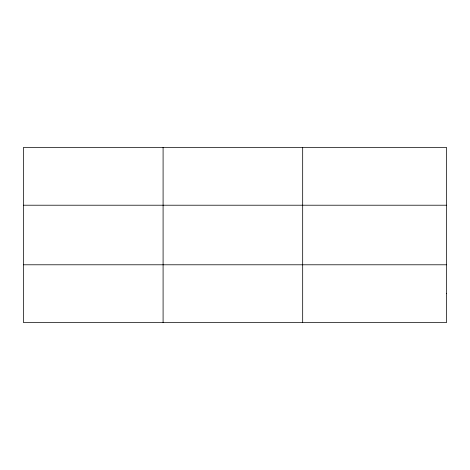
<?xml version="1.0" encoding="UTF-8"?>
<svg xmlns="http://www.w3.org/2000/svg" width="470" height="470" viewBox="0 0 470 470"><rect width="100%" height="100%" fill="white"/><g stroke="black" fill="none" stroke-linecap="round" stroke-linejoin="round"><path stroke-width="0.7" d="M163.09 322.608L163.09 147.392M302.68 322.608L302.68 147.392M23.5 205.214L446.5 205.214M23.5 264.786L446.5 264.786M446.5 293.697L446.5 322.608L23.5 322.608L23.5 147.392L446.5 147.392L446.5 293.697"/></g></svg>
